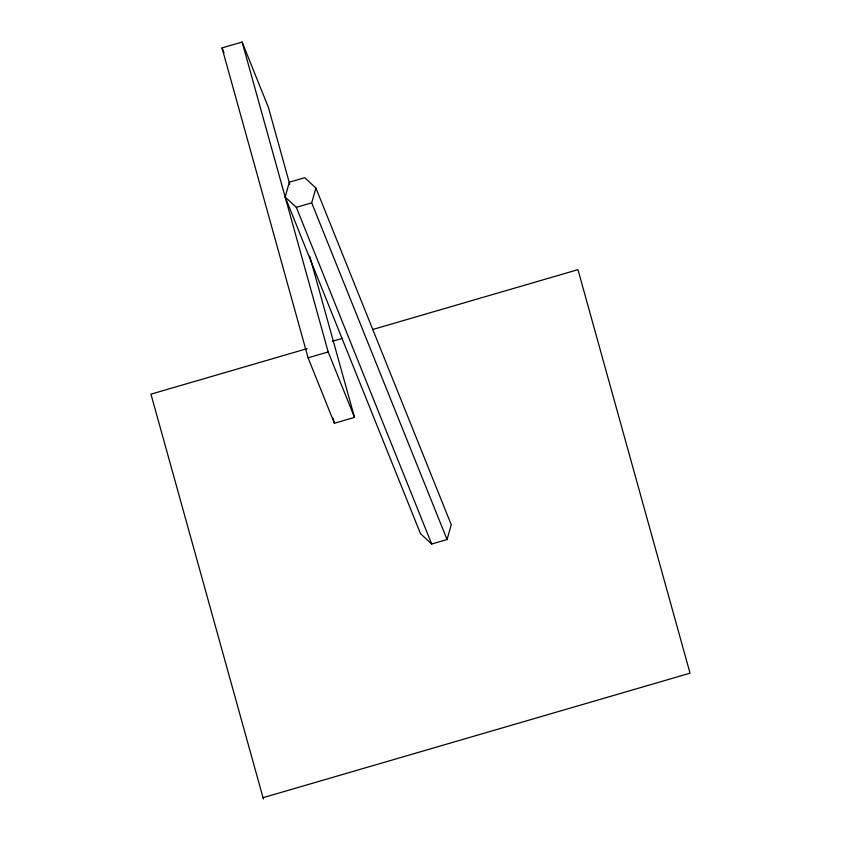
<?xml version="1.0" encoding="UTF-8"?>
<svg xmlns="http://www.w3.org/2000/svg" width="841" height="841" viewBox="0 0 841 841"><rect width="100%" height="100%" fill="white"/><g stroke="black" fill="none" stroke-linecap="round" stroke-linejoin="round"><path stroke-width="1.26" d="M285.162 197.004L289.346 182.182L304.726 177.693L315.901 188.037L451.249 524.71L447.055 539.533L431.685 544.011L420.5 533.678L285.162 197.004L296.337 207.338L431.685 544.011M447.055 539.533L311.706 202.86L315.901 188.037M309.719 256.148L354.503 417.399L334.392 423.265L308.09 357.814L222.013 47.916L242.124 42.05L268.426 107.49L289.777 184.337M296.337 207.338L311.706 202.86M307.154 348.626L150.959 394.166L263.38 798.95M332.342 341.278L342.424 338.345M372.647 329.525L577.967 269.656L690.04 673.178L263.033 797.688M308.09 357.814L328.19 351.959L354.503 417.399M222.013 47.916L223.969 52.762M242.124 42.05L328.19 351.959M332.994 418.198L334.392 423.265"/></g></svg>
